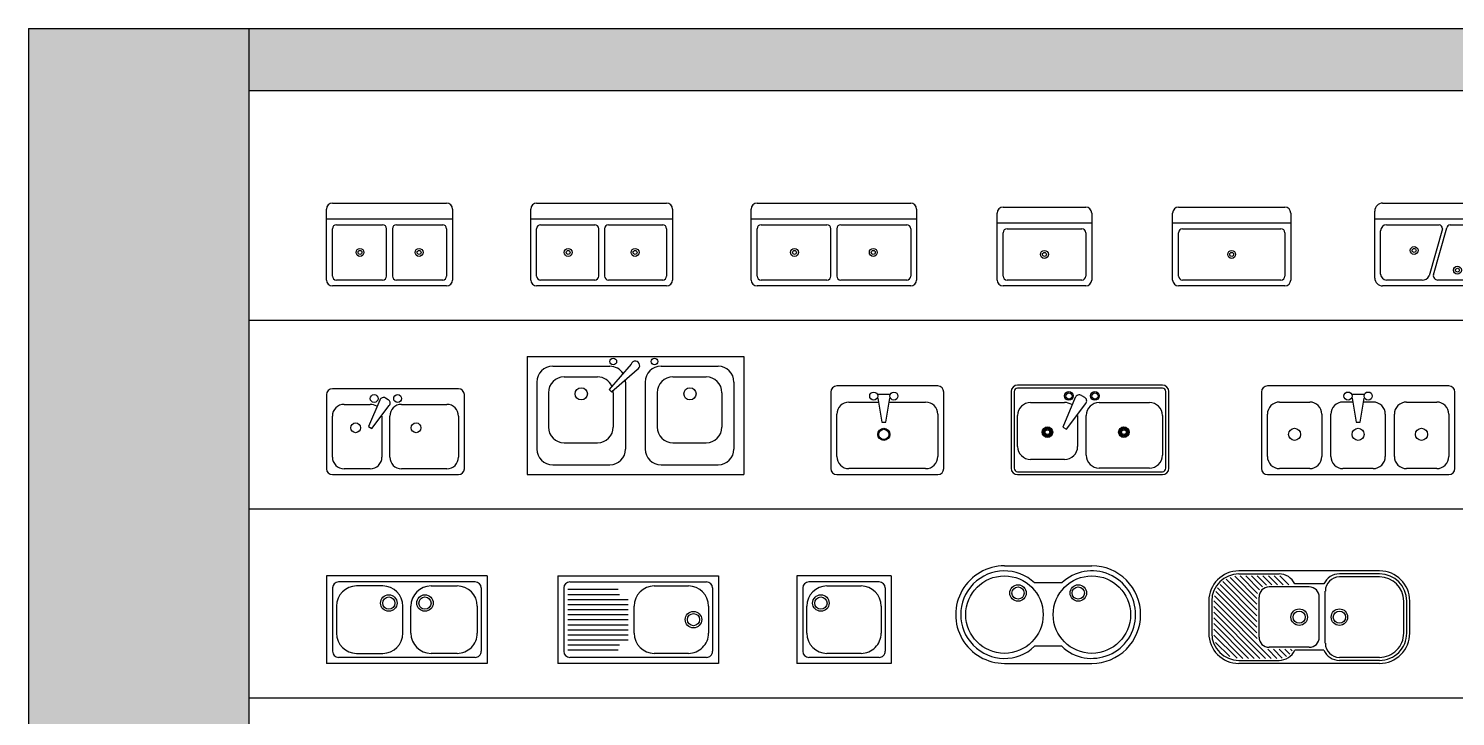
# Model space of a CAD drawing. Header units: millimetres. Extents: x 3489 to 19734, y -3855 to 6441.
# Drawn here: x 3489 to 10734, y 2950 to 6441 of the extents above; entities that cross this region are included whole.
import ezdxf

# ---------------------------------------------------------------- set-up
doc = ezdxf.new("R2010")
doc.units = ezdxf.units.MM
doc.linetypes.add('0', pattern=[0])
doc.layers.add('www.cad-blocks.net', color=7, linetype='Continuous')
doc.styles.add('ATTR', font='romans.shx', dxfattribs={"width": 0.8, "height": 1.075})
doc.styles.add('DIM_FONT', font='TXT.shx', dxfattribs={"width": 0.8})
doc.styles.get("Standard").update_dxf_attribs({"font": 'arial.ttf'})

# ---------------------------------------------------------------- blocks, each defined once
blk = doc.blocks.new('A$C564A496C')
at = {"linetype": 'ByBlock'}
for p, q in [((543.2, 450), (30.7, 450)), ((0, 419.3), (0, 30.7)), ((92, 368.2), (243.6, 368.2)), ((238.5, 409.1), (299.8, 409.1)), ((238.5, 388.6), (258.9, 265.9)), ((279.4, 265.9), (299.8, 388.6)), ((294.7, 368.2), (481.8, 368.2)), ((573.8, 30.7), (573.8, 419.3)), ((30.7, 92), (30.7, 306.8)), ((543.2, 306.8), (543.2, 92)), ((258.9, 265.9), (279.4, 265.9)), ((30.7, 0), (543.2, 0)), ((481.8, 30.7), (92, 30.7))]:
    blk.add_line(p, q, dxfattribs=at)
for centre, radius in [((218, 398.9), 20.5), ((320.3, 398.9), 20.5), ((269.1, 204.5), 30.7), ((269.1, 204.5), 25.7)]:
    blk.add_circle(centre, radius, dxfattribs=at)
for centre, radius, start, end in [((30.7, 419.3), 30.7, 90, 180), ((543.2, 419.3), 30.7, 0, 90), ((92, 306.8), 61.4, 90, 180), ((481.8, 306.8), 61.4, 0, 90), ((92, 92), 61.4, 180, 270), ((481.8, 92), 61.4, 270, 0), ((30.7, 30.7), 30.7, 180, 270), ((543.2, 30.7), 30.7, 270, 0)]:
    blk.add_arc(centre, radius, start, end, dxfattribs=at)
at = {"style": 'DIM_FONT', "width": 0.8, "flags": 9}
for tag in ['YSIZE', 'XSIZE']:
    blk.add_attdef(tag, (269.1, 450), '', height=0.5, rotation=270, dxfattribs=at)
blk = doc.blocks.new('A$C001E2F87')
at = {"linetype": 'ByBlock'}
for p, q in [((670.3, 436), (29.7, 436)), ((0, 406.2), (0, 29.7)), ((271, 378.9), (213.6, 244.2)), ((299.5, 389.1), (313.3, 381.1)), ((700, 29.7), (700, 406.2)), ((29.7, 89.2), (29.7, 297.2)), ((89.2, 356.7), (222.2, 356.7)), ((230.8, 234.3), (318.7, 351.3)), ((281.6, 296.5), (281.6, 89.2)), ((321.3, 89.2), (321.3, 297.2)), ((380.7, 356.7), (610.8, 356.7)), ((670.3, 297.2), (670.3, 89.2)), ((213.6, 244.2), (230.8, 234.3)), ((222.2, 29.7), (89.2, 29.7)), ((610.8, 29.7), (380.7, 29.7)), ((29.7, 0), (670.3, 0))]:
    blk.add_line(p, q, dxfattribs=at)
for centre, radius in [((242, 386.4), 19.8), ((360.9, 386.4), 19.8), ((147.9, 237.8), 24.8), ((455, 237.8), 24.8)]:
    blk.add_circle(centre, radius, dxfattribs=at)
for centre, radius, start, end in [((29.7, 406.2), 29.7, 90, 180), ((670.3, 406.2), 29.7, 0, 90), ((289.6, 371.9), 19.8, 60, 159.46232), ((303.4, 363.9), 19.8, 320.53768, 60), ((89.2, 297.2), 59.4, 90, 180), ((222.2, 297.2), 59.4, 56.60703, 90), ((380.7, 297.2), 59.4, 90, 180), ((610.8, 297.2), 59.4, 0, 90), ((89.2, 89.2), 59.4, 180, 270), ((222.2, 89.2), 59.4, 270, 0), ((380.7, 89.2), 59.4, 180, 270), ((610.8, 89.2), 59.4, 270, 0), ((29.7, 29.7), 29.7, 180, 270), ((670.3, 29.7), 29.7, 270, 0)]:
    blk.add_arc(centre, radius, start, end, dxfattribs=at)
blk = doc.blocks.new('A$C51B36FC3')
at = {"linetype": 'ByBlock'}
for p, q in [((767.9, 454.4), (33, 454.4)), ((767.9, 439.4), (33, 439.4)), ((0, 421.4), (0, 33)), ((15, 421.4), (15, 33)), ((99.1, 366.3), (271.4, 366.3)), ((325.7, 391), (261.9, 241.3)), ((357.3, 402.3), (372.7, 393.4)), ((447.6, 366.3), (701.8, 366.3)), ((785.9, 33), (785.9, 421.4)), ((800.9, 33), (800.9, 421.4)), ((33, 143.2), (33, 300.3)), ((281, 230.3), (378.7, 360.4)), ((337.5, 299.4), (337.5, 143.2)), ((381.5, 99.1), (381.5, 300.3)), ((767.9, 300.3), (767.9, 99.1)), ((167.7, 217.2), (157.7, 218.2)), ((168.5, 220.9), (159, 224.1)), ((169.7, 223.8), (161, 228.6)), ((171.7, 226.6), (164.2, 233.2)), ((174.6, 229.3), (168.8, 237.4)), ((178.2, 231.2), (174.5, 240.5)), ((181.4, 232.2), (179.7, 242)), ((185.3, 232.4), (185.8, 242.4)), ((189.3, 231.7), (192.3, 241.3)), ((193.1, 230.1), (198.2, 238.7)), ((196, 227.8), (203, 235)), ((199, 224.1), (207.6, 229.1)), ((200.4, 221), (209.9, 224.1)), ((201.2, 216.9), (211.2, 217.6)), ((261.9, 241.3), (281, 230.3)), ((555.9, 217.2), (546, 218.2)), ((556.7, 220.9), (547.2, 224.1)), ((558, 223.8), (549.2, 228.6)), ((560, 226.6), (552.4, 233.2)), ((562.9, 229.3), (557.1, 237.4)), ((566.5, 231.2), (562.8, 240.5)), ((569.7, 232.2), (567.9, 242)), ((573.5, 232.4), (574, 242.4)), ((577.6, 231.7), (580.5, 241.3)), ((581.3, 230.1), (586.4, 238.7)), ((584.3, 227.8), (591.2, 235)), ((587.2, 224.1), (595.9, 229.1)), ((588.6, 221), (598.1, 224.1)), ((589.5, 216.9), (599.4, 217.6)), ((167.7, 213.8), (157.8, 212.7)), ((168.6, 210), (159.2, 206.6)), ((170.1, 206.9), (161.5, 201.7)), ((172.4, 203.8), (165.3, 196.8)), ((175, 201.7), (169.3, 193.4)), ((179.3, 199.6), (176.3, 190.1)), ((184.7, 198.8), (184.8, 188.8)), ((188.6, 199.3), (191.1, 189.6)), ((192, 200.6), (196.5, 191.7)), ((195.5, 202.9), (202.1, 195.4)), ((198.3, 206.1), (206.6, 200.5)), ((200.1, 209.6), (209.5, 206)), ((201, 212.9), (210.9, 211.3)), ((556, 213.8), (546, 212.7)), ((556.8, 210), (547.4, 206.6)), ((558.3, 206.9), (549.8, 201.7)), ((560.7, 203.8), (553.6, 196.8)), ((563.2, 201.7), (557.6, 193.4)), ((567.6, 199.6), (564.5, 190.1)), ((572.9, 198.8), (573.1, 188.8)), ((576.9, 199.3), (579.4, 189.6)), ((580.3, 200.6), (584.8, 191.7)), ((583.7, 202.9), (590.3, 195.4)), ((586.6, 206.1), (594.8, 200.5)), ((588.4, 209.6), (597.7, 206)), ((589.3, 212.9), (599.2, 211.3)), ((271.4, 77.1), (99.1, 77.1)), ((33, 15), (767.9, 15)), ((33, 0), (767.9, 0)), ((701.8, 33), (447.6, 33))]:
    blk.add_line(p, q, dxfattribs=at)
for centre, radius in [((293.4, 399.4), 22), ((293.4, 399.4), 16), ((425.6, 399.4), 22), ((425.6, 399.4), 16), ((184.4, 215.6), 26.8), ((184.4, 215.6), 16.8), ((184.4, 215.6), 11.8), ((572.7, 215.6), 26.8), ((572.7, 215.6), 16.8), ((572.7, 215.6), 11.8)]:
    blk.add_circle(centre, radius, dxfattribs=at)
for centre, radius, start, end in [((33, 421.4), 33, 90, 180), ((33, 421.4), 18, 90, 180), ((767.9, 421.4), 33, 0, 90), ((767.9, 421.4), 18, 0, 90), ((99.1, 300.3), 66.1, 90, 180), ((271.4, 300.3), 66.1, 56.60703, 90), ((346.3, 383.2), 22, 60, 159.46232), ((361.7, 374.4), 22, 320.53768, 60), ((447.6, 300.3), 66.1, 90, 180), ((701.8, 300.3), 66.1, 0, 90), ((99.1, 143.2), 66.1, 180, 270), ((271.4, 143.2), 66.1, 270, 0), ((447.6, 99.1), 66.1, 180, 270), ((701.8, 99.1), 66.1, 270, 0), ((33, 33), 33, 180, 270), ((33, 33), 18, 180, 270), ((767.9, 33), 33, 270, 0), ((767.9, 33), 18, 270, 0)]:
    blk.add_arc(centre, radius, start, end, dxfattribs=at)
blk = doc.blocks.new("32'' Sink Double PV")
for p, q in [((-16, -4), (16, -4)), ((-0.75, -18.5), (-0.75, -6.5)), ((0.75, -6.5), (0.75, -18.5))]:
    blk.add_line(p, q)
for points in [[(-14.5, 0), (14.5, 0)], [(-16, -19.5), (-16, -1.5)], [(16, -1.5), (16, -19.5)], [(-14.5, -18.5), (-14.5, -6.5)], [(-13.5, -5.5), (-1.75, -5.5)], [(1.75, -5.5), (13.5, -5.5)], [(14.5, -6.5), (14.5, -18.5)], [(14.5, -21), (-14.5, -21)], [(-1.75, -19.5), (-13.5, -19.5)], [(13.5, -19.5), (1.75, -19.5)]]:
    blk.add_lwpolyline(points)
for centre, radius in [((-7.5, -12.5), 1), ((-7.5, -12.5), 0.5), ((7.5, -12.5), 1), ((7.5, -12.5), 0.5)]:
    blk.add_circle(centre, radius)
for centre, radius, start, end in [((-14.5, -1.5), 1.5, 90, 180), ((14.5, -1.5), 1.5, 0, 90), ((-13.5, -6.5), 1, 90, 180), ((-1.75, -6.5), 1, 0, 90), ((1.75, -6.5), 1, 90, 180), ((13.5, -6.5), 1, 0, 90), ((-14.5, -19.5), 1.5, 180, 270), ((-13.5, -18.5), 1, 180, 270), ((-1.75, -18.5), 1, 270, 0), ((1.75, -18.5), 1, 180, 270), ((13.5, -18.5), 1, 270, 0), ((14.5, -19.5), 1.5, 270, 0)]:
    blk.add_arc(centre, radius, start, end)
at = {"style": 'ATTR', "width": 0.8, "flags": 9}
blk.add_attdef('ESTCODE', (0, 0), '', height=0.0064, dxfattribs=at)
blk = doc.blocks.new("36'' Sink Double PV")
for p, q in [((-18, -4), (18, -4)), ((-0.75, -18.5), (-0.75, -6.5)), ((0.75, -6.5), (0.75, -18.5))]:
    blk.add_line(p, q)
for points in [[(-16.5, 0), (16.5, 0)], [(-18, -19.5), (-18, -1.5)], [(18, -1.5), (18, -19.5)], [(-16.5, -18.5), (-16.5, -6.5)], [(-15.5, -5.5), (-1.75, -5.5)], [(1.75, -5.5), (15.5, -5.5)], [(16.5, -6.5), (16.5, -18.5)], [(16.5, -21), (-16.5, -21)], [(-1.75, -19.5), (-15.5, -19.5)], [(15.5, -19.5), (1.75, -19.5)]]:
    blk.add_lwpolyline(points)
for centre, radius in [((-8.5, -12.5), 1), ((-8.5, -12.5), 0.5), ((8.5, -12.5), 1), ((8.5, -12.5), 0.5)]:
    blk.add_circle(centre, radius)
for centre, radius, start, end in [((-16.5, -1.5), 1.5, 90, 180), ((16.5, -1.5), 1.5, 0, 90), ((-15.5, -6.5), 1, 90, 180), ((-1.75, -6.5), 1, 0, 90), ((1.75, -6.5), 1, 90, 180), ((15.5, -6.5), 1, 0, 90), ((-16.5, -19.5), 1.5, 180, 270), ((-15.5, -18.5), 1, 180, 270), ((-1.75, -18.5), 1, 270, 0), ((1.75, -18.5), 1, 180, 270), ((15.5, -18.5), 1, 270, 0), ((16.5, -19.5), 1.5, 270, 0)]:
    blk.add_arc(centre, radius, start, end)
at = {"style": 'ATTR', "width": 0.8, "flags": 9}
blk.add_attdef('ESTCODE', (0, 0), '', height=0.0072, dxfattribs=at)
blk = doc.blocks.new("42'' Sink Double PV")
for p, q in [((-21, -4), (21, -4)), ((-0.75, -18.5), (-0.75, -6.5)), ((0.75, -6.5), (0.75, -18.5))]:
    blk.add_line(p, q)
for points in [[(-19.5, 0), (19.5, 0)], [(-21, -19.5), (-21, -1.5)], [(21, -1.5), (21, -19.5)], [(-19.5, -18.5), (-19.5, -6.5)], [(-18.5, -5.5), (-1.75, -5.5)], [(1.75, -5.5), (18.5, -5.5)], [(19.5, -6.5), (19.5, -18.5)], [(19.5, -21), (-19.5, -21)], [(-1.75, -19.5), (-18.5, -19.5)], [(18.5, -19.5), (1.75, -19.5)]]:
    blk.add_lwpolyline(points)
for centre, radius in [((-10, -12.5), 1), ((-10, -12.5), 0.5), ((10, -12.5), 1), ((10, -12.5), 0.5)]:
    blk.add_circle(centre, radius)
for centre, radius, start, end in [((-19.5, -1.5), 1.5, 90, 180), ((19.5, -1.5), 1.5, 0, 90), ((-18.5, -6.5), 1, 90, 180), ((-1.75, -6.5), 1, 0, 90), ((1.75, -6.5), 1, 90, 180), ((18.5, -6.5), 1, 0, 90), ((-19.5, -19.5), 1.5, 180, 270), ((-18.5, -18.5), 1, 180, 270), ((-1.75, -18.5), 1, 270, 0), ((1.75, -18.5), 1, 180, 270), ((18.5, -18.5), 1, 270, 0), ((19.5, -19.5), 1.5, 270, 0)]:
    blk.add_arc(centre, radius, start, end)
at = {"style": 'ATTR', "width": 0.8, "flags": 9}
blk.add_attdef('ESTCODE', (0, 0), '', height=0.0084, dxfattribs=at)
blk = doc.blocks.new("24'' Sink Single PV")
blk.add_line((-12.00001, -3.999996), (12, -3.999996))
for points in [[(-10.5, 0), (10.5, 0)], [(-12.00001, -18.499996), (-12.00001, -1.5)], [(12, -1.5), (12, -18.499996)], [(-10.5, -17.499996), (-10.5, -6.499996)], [(-9.5, -5.499996), (9.5, -5.499996)], [(10.5, -6.499996), (10.5, -17.499996)], [(10.5, -19.999996), (-10.5, -19.999996)], [(9.5, -18.499996), (-9.5, -18.499996)]]:
    blk.add_lwpolyline(points)
for radius in [1, 0.5]:
    blk.add_circle((0, -11.999996), radius)
for centre, radius, start, end in [((-10.5, -1.5), 1.5, 90, 180), ((10.5, -1.5), 1.5, 0, 90), ((-9.5, -6.499996), 1, 90, 180), ((9.5, -6.499996), 1, 0, 90), ((-9.5, -17.499996), 1, 180, 270), ((9.5, -17.499996), 1, 270, 0), ((-10.5, -18.499996), 1.5, 180, 270), ((10.5, -18.499996), 1.5, 270, 0)]:
    blk.add_arc(centre, radius, start, end)
at = {"style": 'ATTR', "width": 0.8, "flags": 9}
blk.add_attdef('ESTCODE', (0, 0), '', height=0.0048, dxfattribs=at)
blk = doc.blocks.new("30'' Sink Single PV")
blk.add_line((-15, -3.999996), (15, -3.999996))
for points in [[(-13.5, 0), (13.5, 0)], [(-15, -18.499996), (-15, -1.5)], [(15, -1.5), (15, -18.499996)], [(-13.5, -17.499996), (-13.5, -6.499996)], [(-12.5, -5.499996), (12.5, -5.499996)], [(13.5, -6.499996), (13.5, -17.499996)], [(13.5, -19.999996), (-13.5, -19.999996)], [(12.5, -18.499996), (-12.5, -18.499996)]]:
    blk.add_lwpolyline(points)
for radius in [1, 0.5]:
    blk.add_circle((0, -11.999996), radius)
for centre, radius, start, end in [((-13.5, -1.5), 1.5, 90, 180), ((13.5, -1.5), 1.5, 0, 90), ((-12.5, -6.499996), 1, 90, 180), ((12.5, -6.499996), 1, 0, 90), ((-12.5, -17.499996), 1, 180, 270), ((12.5, -17.499996), 1, 270, 0), ((-13.5, -18.499996), 1.5, 180, 270), ((13.5, -18.499996), 1.5, 270, 0)]:
    blk.add_arc(centre, radius, start, end)
at = {"style": 'ATTR', "width": 0.8, "flags": 9}
blk.add_attdef('ESTCODE', (0, 0), '', height=0.006, dxfattribs=at)
blk = doc.blocks.new("42'' Triple Sink PV")
for p, q in [((-21, -4), (21, -4)), ((-3.778, -6.4727), (-7.2054, -18.4688)), ((-6.1215, -18.1752), (-2.7105, -6.2368)), ((6.1215, -18.1752), (2.7105, -6.2368)), ((3.7779, -6.4727), (7.2054, -18.4688))]:
    blk.add_line(p, q)
for points in [[(-19, 0), (19, 0)], [(-21, -19), (-21, -2)], [(21, -2), (21, -19)], [(-19.5, -18), (-19.5, -7)], [(-18, -5.5), (-4.6785, -5.5)], [(-1.8726, -5.5), (1.8726, -5.5)], [(4.6785, -5.5), (18, -5.5)], [(19.5, -7), (19.5, -18)], [(19, -21), (-19, -21)], [(-9, -19.5), (-18, -19.5)], [(5, -19.5), (-5, -19.5)], [(18, -19.5), (9, -19.5)]]:
    blk.add_lwpolyline(points)
for centre, radius in [((-11, -12), 1), ((-11, -12), 0.5), ((11, -12), 1), ((11, -12), 0.5), ((0, -17), 1), ((0, -17), 0.5)]:
    blk.add_circle(centre, radius)
for centre, radius, start, end in [((-19, -2), 2, 90, 180), ((19, -2), 2, 0, 90), ((-18, -7), 1.5, 90, 180), ((-4.7581, -6.4769), 0.9801, 0.240393, 85.3467), ((-1.7369, -6.4992), 1.0084, 97.7365, 164.9162), ((1.7368, -6.4992), 1.0084, 15.08383, 82.2635), ((4.758, -6.4769), 0.9801, 94.6533, 179.7596), ((18, -7), 1.5, 0, 90), ((-18, -18), 1.5, 180, 270), ((18, -18), 1.5, 270, 0), ((-19, -19), 2, 180, 270), ((-8.7744, -17.8173), 1.6977, 262.3642, 337.4465), ((-4.9475, -18.3174), 1.1837, 173.0847, 267.4578), ((4.9475, -18.3174), 1.1837, 272.5422, 6.915261), ((8.7744, -17.8173), 1.6977, 202.5535, 277.6358), ((19, -19), 2, 270, 0)]:
    blk.add_arc(centre, radius, start, end)
at = {"style": 'ATTR', "width": 0.8, "flags": 9}
blk.add_attdef('ESTCODE', (0, 0), '', height=0.0084, dxfattribs=at)
blk = doc.blocks.new('A$C762E1B96')
at = {"linetype": 'ByBlock'}
for p, q in [((951.6, 450.2), (30.7, 450.2)), ((0, 419.5), (0, 30.7)), ((92.1, 368.3), (245.6, 368.3)), ((463.8, 368.3), (414.4, 368.3)), ((460.4, 409.3), (521.8, 409.3)), ((460.4, 388.8), (480.9, 266)), ((501.4, 266), (521.8, 388.8)), ((567.9, 368.3), (518.4, 368.3)), ((736.7, 368.3), (890.2, 368.3)), ((982.3, 30.7), (982.3, 419.5)), ((30.7, 92.1), (30.7, 307)), ((307, 307), (307, 92.1)), ((353, 92.1), (353, 307)), ((629.3, 307), (629.3, 92.1)), ((675.3, 92.1), (675.3, 307)), ((951.6, 307), (951.6, 92.1)), ((480.9, 266), (501.4, 266)), ((245.6, 30.7), (92.1, 30.7)), ((567.9, 30.7), (414.4, 30.7)), ((890.2, 30.7), (736.7, 30.7)), ((30.7, 0), (951.6, 0))]:
    blk.add_line(p, q, dxfattribs=at)
for centre, radius in [((440, 399), 20.5), ((542.3, 399), 20.5), ((168.8, 204.6), 30.7), ((491.1, 204.6), 30.7), ((813.4, 204.6), 30.7)]:
    blk.add_circle(centre, radius, dxfattribs=at)
for centre, radius, start, end in [((30.7, 419.5), 30.7, 90, 180), ((951.6, 419.5), 30.7, 0, 90), ((92.1, 307), 61.4, 90, 180), ((245.6, 307), 61.4, 0, 90), ((414.4, 307), 61.4, 90, 180), ((567.9, 307), 61.4, 0, 90), ((736.7, 307), 61.4, 90, 180), ((890.2, 307), 61.4, 0, 90), ((92.1, 92.1), 61.4, 180, 270), ((245.6, 92.1), 61.4, 270, 0), ((414.4, 92.1), 61.4, 180, 270), ((567.9, 92.1), 61.4, 270, 0), ((736.7, 92.1), 61.4, 180, 270), ((890.2, 92.1), 61.4, 270, 0), ((30.7, 30.7), 30.7, 180, 270), ((951.6, 30.7), 30.7, 270, 0)]:
    blk.add_arc(centre, radius, start, end, dxfattribs=at)
at = {"flags": 9}
for tag in ['YSIZE', 'XSIZE']:
    blk.add_attdef(tag, (491.1, 450.2), '', height=0.5, rotation=270, dxfattribs=at)
blk = doc.blocks.new('A$C7F693D8B')
at = {"linetype": '0'}
for p, q in [((1.12, 0.609), (0, 0.609)), ((0, 0.609), (0, 0)), ((1.12, 0.609), (1.12, 0)), ((0.042, 0.525), (0.042, 0.084)), ((1.036, 0.567), (0.084, 0.567)), ((0.392, 0.539), (0.21, 0.539)), ((0.728, 0.539), (0.91, 0.539)), ((1.078, 0.525), (1.078, 0.084)), ((0.07, 0.399), (0.07, 0.21)), ((0.532, 0.21), (0.532, 0.399)), ((0.588, 0.21), (0.588, 0.399)), ((1.05, 0.399), (1.05, 0.21)), ((1.036, 0.042), (0.084, 0.042)), ((0.21, 0.07), (0.392, 0.07)), ((0.91, 0.07), (0.728, 0.07)), ((1.12, 0), (0, 0))]:
    blk.add_line(p, q, dxfattribs=at)
for centre, radius in [((0.434, 0.42), 0.0574), ((0.434, 0.42), 0.0427), ((0.686, 0.42), 0.0574), ((0.686, 0.42), 0.0427)]:
    blk.add_circle(centre, radius, dxfattribs=at)
for centre, radius, start, end in [((0.084, 0.525), 0.042, 90, 180), ((0.21, 0.399), 0.14, 90, 180), ((0.392, 0.399), 0.14, 0, 90), ((0.728, 0.399), 0.14, 90, 180), ((0.91, 0.399), 0.14, 0, 90), ((1.036, 0.525), 0.042, 0, 90), ((0.21, 0.21), 0.14, 180, 270), ((0.392, 0.21), 0.14, 270, 0), ((0.728, 0.21), 0.14, 180, 270), ((0.91, 0.21), 0.14, 270, 0.00001), ((0.084, 0.084), 0.042, 180, 270), ((1.036, 0.084), 0.042, 270, 0.00001)]:
    blk.add_arc(centre, radius, start, end, dxfattribs=at)
blk = doc.blocks.new('A$C350F4511')
at = {"xscale": 729, "yscale": 729, "zscale": 729}
blk.add_blockref('A$C7F693D8B', (0, 0), dxfattribs=at)
blk = doc.blocks.new('A$C56104318')
at = {"linetype": '0'}
for p, q in [((0, 0.609), (1.12, 0.609)), ((0, 0.609), (0, 0)), ((1.12, 0.609), (1.12, 0)), ((0.042, 0.525), (0.042, 0.084)), ((0.42, 0.5145), (0.07, 0.5145)), ((0.084, 0.567), (1.036, 0.567)), ((0.672, 0.539), (0.91, 0.539)), ((1.078, 0.525), (1.078, 0.084)), ((0.07, 0.4795), (0.4294, 0.4795)), ((0.07, 0.4445), (0.49, 0.4445)), ((0.07, 0.4095), (0.49, 0.4095)), ((0.532, 0.21), (0.532, 0.399)), ((1.05, 0.399), (1.05, 0.21)), ((0.07, 0.3745), (0.49, 0.3745)), ((0.07, 0.3395), (0.49, 0.3395)), ((0.07, 0.3045), (0.49, 0.3045)), ((0.07, 0.2695), (0.49, 0.2695)), ((0.07, 0.2345), (0.49, 0.2345)), ((0.07, 0.1995), (0.49, 0.1995)), ((0.07, 0.1645), (0.4898, 0.1645)), ((0.07, 0.1295), (0.4294, 0.1295)), ((0.07, 0.0945), (0.42, 0.0945)), ((1.036, 0.042), (0.084, 0.042)), ((0.91, 0.07), (0.672, 0.07)), ((1.12, 0), (0, 0))]:
    blk.add_line(p, q, dxfattribs=at)
for radius in [0.0574, 0.0427]:
    blk.add_circle((0.945, 0.3045), radius, dxfattribs=at)
for centre, radius, start, end in [((0.084, 0.525), 0.042, 90, 180), ((0.672, 0.399), 0.14, 90, 180), ((0.91, 0.399), 0.14, 0, 90), ((1.036, 0.525), 0.042, 0, 90), ((0.672, 0.21), 0.14, 180, 270), ((0.91, 0.21), 0.14, 270, 0.00001), ((0.084, 0.084), 0.042, 180, 270), ((1.036, 0.084), 0.042, 270, 0.00001)]:
    blk.add_arc(centre, radius, start, end, dxfattribs=at)
blk = doc.blocks.new('A$C559B0E78')
at = {"xscale": 729, "yscale": 729, "zscale": 729}
blk.add_blockref('A$C56104318', (0, 0), dxfattribs=at)
blk = doc.blocks.new('A$C29F65D58')
at = {"linetype": '0'}
for p, q in [((0, 0.609), (0, 0)), ((0.658, 0.609), (0, 0.609)), ((0.658, 0.609), (0.658, 0)), ((0.042, 0.525), (0.042, 0.084)), ((0.574, 0.567), (0.084, 0.567)), ((0.21, 0.539), (0.448, 0.539)), ((0.616, 0.525), (0.616, 0.084)), ((0.07, 0.21), (0.07, 0.399)), ((0.588, 0.399), (0.588, 0.21)), ((0.574, 0.042), (0.084, 0.042)), ((0.448, 0.07), (0.21, 0.07)), ((0.658, 0), (0, 0))]:
    blk.add_line(p, q, dxfattribs=at)
for radius in [0.0574, 0.0427]:
    blk.add_circle((0.168, 0.42), radius, dxfattribs=at)
for centre, radius, start, end in [((0.084, 0.525), 0.042, 90, 180), ((0.21, 0.399), 0.14, 90, 180), ((0.448, 0.399), 0.14, 0, 90), ((0.574, 0.525), 0.042, 0, 90), ((0.21, 0.21), 0.14, 180, 270), ((0.448, 0.21), 0.14, 270, 0.00001), ((0.084, 0.084), 0.042, 180, 270), ((0.574, 0.084), 0.042, 270, 0.00001)]:
    blk.add_arc(centre, radius, start, end, dxfattribs=at)
blk = doc.blocks.new('A$C01CC7D1F')
at = {"xscale": 729, "yscale": 729, "zscale": 729}
blk.add_blockref('A$C29F65D58', (0, 0), dxfattribs=at)
blk = doc.blocks.new('A$C388C436D')
at = {"linetype": '0'}
for p, q in [((0.3395, 0.679), (0.3396, 0.679)), ((0.3396, 0.679), (0.9483, 0.679)), ((0.9483, 0.679), (0.9485, 0.679)), ((0.7385, 0.56), (0.5495, 0.56)), ((0.5976, 0.119), (0.5495, 0.119)), ((0.7385, 0.119), (0.5976, 0.119)), ((0.3395, 0), (0.3396, 0)), ((0.3396, 0), (0.9483, 0)), ((0.9483, 0), (0.9485, 0))]:
    blk.add_line(p, q, dxfattribs=at)
for centre, radius in [((0.3395, 0.3395), 0.2695), ((0.9485, 0.3395), 0.2695), ((0.434, 0.49), 0.0574), ((0.434, 0.49), 0.0427), ((0.854, 0.49), 0.0574), ((0.854, 0.49), 0.0427)]:
    blk.add_circle(centre, radius, dxfattribs=at)
for centre, radius, start, end in [((0.3395, 0.3395), 0.3395, 89.9744, 270.026), ((0.3395, 0.3395), 0.3045, 46.3972, 313.603), ((0.9485, 0.3395), 0.3045, 0, 133.603), ((0.9485, 0.3395), 0.3395, 0, 90.0256), ((0.9485, 0.3395), 0.3045, 226.397, 0.00001), ((0.9485, 0.3395), 0.3395, 269.974, 0.00001)]:
    blk.add_arc(centre, radius, start, end, dxfattribs=at)
blk = doc.blocks.new('A$C32005E2C')
at = {"xscale": 729, "yscale": 729, "zscale": 729}
blk.add_blockref('A$C388C436D', (0, 0), dxfattribs=at)
blk = doc.blocks.new('A$C5A1053A7')
at = {"linetype": '0'}
for p, q in [((244.9, 300), (108.9, 436.1)), ((244.9, 328.8), (131.6, 442.1)), ((867.5, 469.5), (153.1, 469.5)), ((153.1, 454.2), (357.3, 454.2)), ((247.7, 355), (158.7, 444)), ((257.5, 374), (187.6, 444)), ((272.5, 387.9), (216.4, 444)), ((292.7, 396.5), (245.3, 444)), ((320.1, 398), (274.2, 444)), ((349, 398), (303, 444)), ((377.8, 398), (331.9, 444)), ((406.7, 398), (360.8, 443.9)), ((867.5, 454.2), (663.3, 454.2)), ((867.5, 438.9), (663.4, 438.9)), ((244.9, 155.6), (35.3, 365.3)), ((244.9, 184.5), (45.1, 384.3)), ((244.9, 213.4), (57.5, 400.8)), ((244.9, 242.2), (72.2, 415)), ((244.9, 271.1), (89.2, 426.8)), ((510.3, 387.8), (306.2, 387.8)), ((584.3, 403.1), (436.3, 403.1)), ((591.9, 102.1), (591.9, 367.4)), ((0, 316.4), (0, 153.1)), ((15.3, 316.4), (15.3, 153.1)), ((317.3, 25.5), (25.5, 317.3)), ((245.3, 126.5), (28.4, 343.3)), ((255.2, 132.7), (255.2, 336.8)), ((561.3, 132.7), (561.3, 336.8)), ((990, 153.1), (990, 316.4)), ((1005.3, 153.1), (1005.3, 316.4)), ((1020.6, 153.1), (1020.6, 316.4)), ((288.5, 25.5), (25.5, 288.5)), ((259.6, 25.5), (25.5, 259.6)), ((230.7, 25.5), (25.5, 230.7)), ((201.9, 25.5), (25.5, 201.9)), ((173, 25.5), (25.5, 173)), ((143.8, 25.9), (25.9, 143.8)), ((106.4, 34.4), (34.4, 106.4)), ((510.3, 81.6), (306.2, 81.6)), ((153.1, 15.3), (357.2, 15.3)), ((346.2, 25.5), (300, 71.8)), ((373.3, 27.2), (329.1, 71.4)), ((394.3, 35.1), (358, 71.4)), ((410.9, 47.5), (386.9, 71.4)), ((423.5, 63.7), (415.7, 71.4)), ((584.3, 66.3), (436.3, 66.3)), ((867.5, 30.6), (663.4, 30.6)), ((867.5, 15.3), (663.4, 15.3)), ((867.5, 0), (153.1, 0))]:
    blk.add_line(p, q, dxfattribs=at)
for centre, radius in [((459.3, 234.7), 41.8), ((459.3, 234.7), 31.1), ((663.4, 234.7), 41.8), ((663.4, 234.7), 31.1)]:
    blk.add_circle(centre, radius, dxfattribs=at)
for centre, radius, start, end in [((153.1, 316.4), 153.1, 90, 180), ((153.1, 316.4), 137.8, 90, 180), ((357.2, 367.4), 86.8, 24.3156, 89.9351), ((663.4, 367.4), 86.8, 90.0649, 155.684), ((663.4, 367.4), 71.4, 90, 180), ((867.5, 316.4), 153.1, 0, 90), ((867.5, 316.4), 137.8, 0, 90), ((867.5, 316.4), 122.5, 0, 90), ((306.2, 336.8), 51, 90, 180), ((510.3, 336.8), 51, 0.00002, 90), ((153.1, 153.1), 153.1, 180, 270), ((153.1, 153.1), 137.8, 180, 270), ((867.5, 153.1), 137.8, 270, 0.00001), ((867.5, 153.1), 122.5, 270, 0.00001), ((867.5, 153.1), 153.1, 270, 0.00001), ((306.2, 132.7), 51, 180, 270), ((510.3, 132.7), 51, 270, 0.00002), ((663.4, 102.1), 71.4, 180, 270), ((357.2, 102.1), 86.8, 270.022, 335.684), ((663.4, 102.1), 86.8, 204.316, 269.978)]:
    blk.add_arc(centre, radius, start, end, dxfattribs=at)
blk = doc.blocks.new('A$C4ACA465A')
for p, q in [((0, 600), (0, 0)), ((0, 600), (1100, 600)), ((1100, 600), (1100, 0)), ((130, 550), (420, 550)), ((529, 560.9), (416.4, 432)), ((427.9, 420.9), (558.9, 534.2)), ((680, 550), (970, 550)), ((50, 470), (50, 130)), ((188.1, 496.1), (357.3, 496.1)), ((500, 470), (500, 130)), ((600, 470), (600, 130)), ((740, 496.1), (909.1, 496.1)), ((1050, 470), (1050, 130)), ((108.1, 416.1), (108.1, 241.4)), ((416.4, 432), (427.9, 420.9)), ((437.3, 416.1), (437.3, 241.4)), ((660, 416.1), (660, 241.4)), ((989.1, 416.1), (989.1, 241.4)), ((188.1, 161.4), (357.3, 161.4)), ((740, 161.4), (909.1, 161.4)), ((130, 50), (420, 50)), ((680, 50), (970, 50)), ((0, 0), (1100, 0))]:
    blk.add_line(p, q)
for centre, radius in [((437.2, 574.4), 17.2), ((646.7, 574.4), 17.2), ((275, 410.3), 31.1), ((826.9, 410.3), 31.1)]:
    blk.add_circle(centre, radius)
for centre, radius, start, end in [((130, 470), 80, 90, 180), ((420, 470), 80, 32.66333, 90), ((549.8, 554.1), 21.9, 294.4719, 162.14024), ((680, 470), 80, 90, 180), ((970, 470), 80, 0, 90), ((188.1, 416.1), 80, 90, 180), ((357.3, 416.1), 80, 23.60526, 90), ((420, 470), 80, 0, 8.94804), ((740, 416.1), 80, 90, 180), ((909.1, 416.1), 80, 0, 90), ((357.3, 416.1), 80, 0, 8.70694), ((188.1, 241.4), 80, 180, 270), ((357.3, 241.4), 80, 270, 0), ((740, 241.4), 80, 180, 270), ((909.1, 241.4), 80, 270, 0), ((130, 130), 80, 180, 270), ((420, 130), 80, 270, 0), ((680, 130), 80, 180, 270), ((970, 130), 80, 270, 0)]:
    blk.add_arc(centre, radius, start, end)
blk = doc.blocks.new('FORMAT')
at = {"layer": 'www.cad-blocks.net', "true_color": 0x444444}
blk.add_hatch(color=250, dxfattribs=at).paths.add_polyline_path([(3488.6, -3854.5), (4607.3, -3854.5), (4607.3, 6441.5), (3488.6, 6441.5)])
at = {"layer": 'www.cad-blocks.net', "true_color": 0x546d8e}
h = blk.add_hatch(color=155, dxfattribs=at)
h.set_gradient(color1=(68, 68, 68), color2=(84, 109, 142), tint=1)
h.paths.add_polyline_path([(4607.3, 6441.5), (4607.3, 6127.1), (19734.1, 6127.1), (19734.1, 6441.5)])
at = {"layer": 'www.cad-blocks.net', "color": 250, "true_color": 0x444444}
for p, q in [((3488.6, 6441.5), (4607.3, 6441.5)), ((3488.6, 6441.5), (3488.6, -3854.5)), ((4607.3, 6441.5), (4607.3, -3854.5))]:
    blk.add_line(p, q, dxfattribs=at)
at = {"layer": 'www.cad-blocks.net'}
blk.add_line((4607.3, 6441.5), (4607.3, -3854.5), dxfattribs=at)
at = {"layer": 'www.cad-blocks.net', "color": 155, "true_color": 0x546d8e}
for p, q in [((4607.3, 6441.5), (19734.1, 6441.5)), ((4607.3, 6127.1), (19734.1, 6127.1)), ((4607.3, 6127.1), (19734.1, 6127.1)), ((4607.3, 6127.1), (4607.3, -3660.7)), ((4607.3, 6127.1), (19734.1, 6127.1)), ((4607.3, 4961.2), (19734.1, 4961.2)), ((4607.3, 4003.3), (19734.1, 4003.3)), ((4607.3, 3045.4), (19734.1, 3045.4))]:
    blk.add_line(p, q, dxfattribs=at)

msp = doc.modelspace()

# ---------------------------------------------------------------- block references
at = {"xscale": 20, "yscale": 20, "zscale": 20}
for name, p in [("32'' Sink Double PV", (5321.5, 5555.2)), ("36'' Sink Double PV", (6398.5, 5555.2)), ("42'' Sink Double PV", (7577.8, 5555.2)), ("24'' Sink Single PV", (8646.9, 5535.2)), ("30'' Sink Single PV", (9597.7, 5535.2)), ("42'' Triple Sink PV", (10744, 5555.2))]:
    msp.add_blockref(name, p, dxfattribs=at)
for name, p in [('A$C4ACA465A', (6020.2, 4177.3)), ('A$C001E2F87', (5001.5, 4177.3)), ('A$C564A496C', (7562, 4177.3)), ('A$C51B36FC3', (8477.8, 4177.3)), ('A$C762E1B96', (9748.4, 4177.3)), ('A$C32005E2C', (8196.3, 3219.4)), ('A$C350F4511', (5001.5, 3219.4)), ('A$C559B0E78', (6175.9, 3219.4)), ('A$C01CC7D1F', (7389.3, 3219.4)), ('A$C5A1053A7', (9481.2, 3219.4))]:
    msp.add_blockref(name, p)
at = {"layer": 'www.cad-blocks.net'}
msp.add_blockref('FORMAT', (0, 0), dxfattribs=at)

doc.saveas('drawing.dxf')
